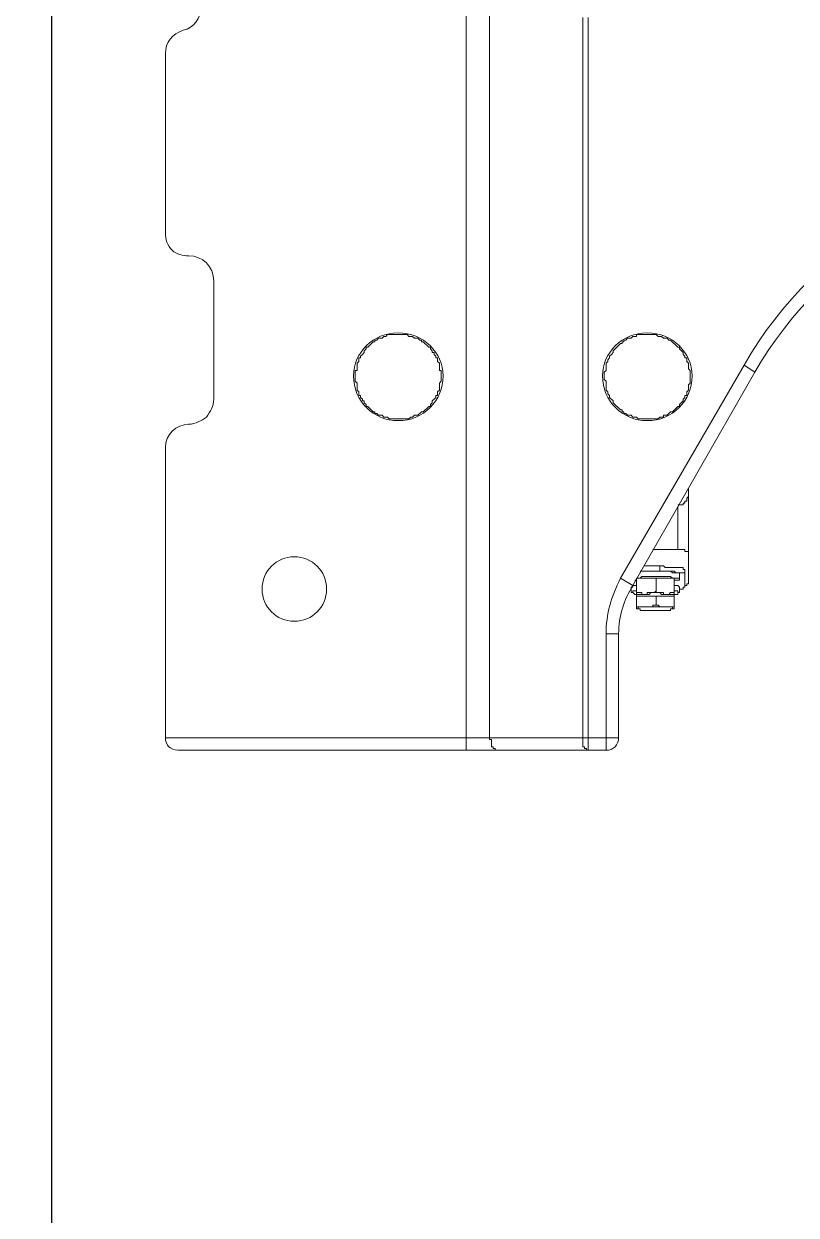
# Model space of a CAD drawing. Header units: millimetres. Extents: x 25083 to 52777, y 24772 to 45779.
# Drawn here: x 48862.1 to 49022.2, y 36091.2 to 36338.2 of the extents above; entities that cross this region are included whole.
import ezdxf

# ---------------------------------------------------------------- set-up
doc = ezdxf.new("R2010")
doc.units = ezdxf.units.MM
doc.layers.add('小车', color=7, linetype='Continuous')
doc.styles.get("Standard").update_dxf_attribs({"font": ''})
doc.styles.add('标准', font='', dxfattribs={"width": 0.667})
doc.styles.get('Standard').set_extended_font_data('SimSun')
doc.styles.get('标准').set_extended_font_data('FangSong_GB2312')
doc.dimstyles.new('15', dxfattribs={"dimtxt": 15, "dimasz": 10, "dimexe": 2, "dimexo": 1, "dimgap": 1, "dimtad": 1, "dimdsep": 46, "dimtxsty": 'Standard', "dimcen": 2.5, "dimadec": 0, "dimazin": 0, "dimtfac": 1, "dimtmove": 2, "dimatfit": 3, "dimfxl": 1, "dimtolj": 1, "dimarcsym": 0})
doc.dimstyles.new('标准', dxfattribs={"dimtxt": 35, "dimasz": 4, "dimexe": 2, "dimexo": 0, "dimtad": 1, "dimdec": 1, "dimzin": 9, "dimdsep": 46, "dimtxsty": '标准', "dimcen": 0, "dimdle": 6, "dimazin": 2, "dimtfac": 1, "dimtdec": 1, "dimtmove": 0, "dimatfit": 3, "dimfxl": 1, "dimtolj": 1, "dimtzin": 0, "dimarcsym": 0})

# ---------------------------------------------------------------- blocks, each defined once
blk = doc.blocks.new('zw$D2F4')
at = {"color": 7, "lineweight": 5}
for points in [[(63.87, 690.73), (63.87, 307.11)], [(68.7, 309.71), (68.7, 684.79)], [(88.01, 459), (88.01, 309.71)], [(89.13, 307.11), (89.13, 459)], [(1.49, 414.44), (1.49, 451.57)], [(11.51, 379.9), (11.51, 404.41)], [(49.76, 393.27), (47.53, 393.27), (47.16, 392.9), (46.79, 392.9), (46.42, 392.53), (45.68, 392.53), (45.31, 392.16), (44.93, 392.16), (44.93, 391.78), (44.56, 391.78), (43.45, 390.67), (43.08, 390.67), (43.08, 390.3), (42.71, 389.93), (42.71, 389.56), (42.33, 389.18), (41.96, 388.81), (41.96, 388.44), (41.59, 388.44), (41.59, 387.7), (41.22, 387.33), (41.22, 385.84), (40.85, 385.84), (40.85, 383.61), (41.22, 383.24), (41.22, 381.76), (41.59, 381.39), (41.59, 380.64), (41.96, 380.64), (41.96, 380.27), (42.33, 379.9), (42.33, 379.53), (42.71, 379.53), (42.71, 379.16), (43.08, 378.79), (43.08, 378.41), (43.45, 378.41), (44.56, 377.3), (44.93, 377.3), (44.93, 376.93), (45.31, 376.93), (45.68, 376.56), (46.42, 376.56), (46.79, 376.19), (47.53, 376.19), (47.91, 375.82), (49.76, 375.82)], [(49.76, 375.82), (51.99, 375.82), (52.36, 376.19), (52.73, 376.19), (53.1, 376.56), (53.85, 376.56), (54.59, 377.3), (54.96, 377.3), (56.08, 378.41), (56.45, 378.41), (56.45, 378.79), (56.82, 379.16), (56.82, 379.53), (57.19, 379.9), (57.56, 380.27), (57.56, 380.64), (57.93, 380.64), (57.93, 381.39), (58.3, 381.76), (58.3, 383.24), (58.67, 383.61), (58.67, 385.84), (58.3, 385.84), (58.3, 387.33), (57.93, 387.7), (57.93, 388.44), (57.56, 388.44), (57.56, 388.81), (57.19, 389.18), (57.19, 389.56), (56.82, 389.56), (56.82, 389.93), (56.45, 390.3), (56.45, 390.67), (56.08, 390.67), (54.96, 391.78), (54.59, 391.78), (54.59, 392.16), (54.22, 392.16), (53.85, 392.53), (53.1, 392.53), (52.73, 392.9), (51.99, 392.9), (51.62, 393.27), (49.76, 393.27)], [(101.38, 393.27), (99.15, 393.27), (99.15, 392.9), (98.41, 392.9), (98.04, 392.53), (97.3, 392.53), (96.92, 392.16), (96.55, 392.16), (96.55, 391.78), (96.18, 391.78), (96.18, 391.41), (95.81, 391.41), (94.33, 389.93), (94.33, 389.56), (93.95, 389.18), (93.58, 388.81), (93.58, 388.44), (93.21, 388.07), (93.21, 387.7), (92.84, 387.33), (92.84, 385.84), (92.47, 385.47), (92.47, 383.99), (92.84, 383.61), (92.84, 381.76), (93.21, 381.39), (93.21, 381.01), (93.58, 380.64), (93.58, 380.27), (94.33, 379.53), (94.33, 379.16), (95.81, 377.67), (96.18, 377.67), (96.18, 377.3), (96.55, 377.3), (96.55, 376.93), (96.92, 376.93), (97.3, 376.56), (98.04, 376.56), (98.41, 376.19), (99.15, 376.19), (99.52, 375.82), (101.38, 375.82)], [(101.38, 375.82), (103.61, 375.82), (103.98, 376.19), (104.72, 376.19), (104.72, 376.56), (105.47, 376.56), (106.21, 377.3), (106.58, 377.3), (107.69, 378.41), (108.07, 378.41), (108.07, 378.79), (108.81, 379.53), (108.81, 379.9), (109.18, 380.27), (109.18, 380.64), (109.55, 380.64), (109.55, 381.39), (109.92, 381.76), (109.92, 382.87), (110.29, 383.24), (110.29, 385.84), (109.92, 386.21), (109.92, 387.33), (109.55, 387.7), (109.55, 388.44), (109.18, 388.44), (109.18, 388.81), (108.81, 389.18), (108.81, 389.56), (108.07, 390.3), (108.07, 390.67), (107.69, 390.67), (106.21, 392.16), (105.84, 392.16), (105.47, 392.53), (104.72, 392.53), (104.35, 392.9), (103.61, 392.9), (103.24, 393.27), (101.38, 393.27)], [(95.81, 342.76), (121.43, 386.96)], [(98.41, 341.28), (123.66, 385.47)], [(121.43, 386.96), (123.66, 385.47)], [(1.49, 309.71), (1.49, 369.87)], [(109.92, 341.65), (109.92, 361.33)], [(109.55, 359.1), (109.55, 358.73), (109.18, 358.73), (109.18, 358.36), (108.81, 358.36), (108.81, 357.99), (108.44, 357.99), (108.07, 357.99)], [(107.69, 357.62), (107.69, 348.71)], [(102.5, 348.71), (107.69, 348.71)], [(107.69, 348.71), (109.18, 348.71), (109.18, 348.33), (109.55, 348.33), (109.92, 348.33), (109.92, 347.96)], [(103.24, 344.25), (99.9, 344.25)], [(103.24, 344.25), (106.21, 344.25), (106.58, 343.88), (108.07, 343.88)], [(103.98, 345.36), (103.98, 344.25)], [(103.98, 345.36), (104.72, 345.36), (105.09, 344.99), (108.81, 344.99), (108.81, 344.62), (109.18, 344.62)], [(109.18, 343.51), (109.18, 343.88), (107.32, 343.88), (106.95, 344.25), (106.21, 344.25), (105.84, 344.25), (103.98, 344.25)], [(108.07, 342.76), (108.07, 343.88)], [(109.18, 344.62), (109.18, 343.51)], [(109.18, 340.91), (109.18, 343.51)], [(98.41, 341.28), (95.81, 342.76)], [(99.15, 341.28), (98.41, 341.28), (98.41, 340.91), (98.04, 340.91)], [(98.04, 339.79), (98.04, 340.91)], [(103.24, 343.14), (100.27, 343.14), (99.9, 342.76), (99.15, 342.76)], [(103.24, 342.76), (99.15, 342.76)], [(99.15, 342.76), (99.15, 339.79)], [(100.27, 342.76), (99.15, 342.76)], [(101.01, 342.76), (100.27, 342.76)], [(103.24, 342.76), (101.38, 342.76)], [(103.24, 343.14), (106.21, 343.14), (106.58, 342.76), (108.07, 342.76)], [(106.95, 342.76), (103.24, 342.76)], [(103.24, 342.76), (103.24, 340.16)], [(103.24, 342.76), (105.09, 342.76)], [(105.09, 342.76), (105.84, 342.76)], [(105.84, 342.76), (106.95, 342.76)], [(106.95, 342.76), (106.95, 339.79)], [(108.07, 342.76), (108.07, 342.39), (106.95, 342.39)], [(106.95, 341.28), (107.69, 341.28), (108.07, 340.91)], [(108.07, 340.54), (108.81, 340.54), (108.81, 340.91), (109.18, 340.91)], [(108.07, 339.79), (108.07, 340.91)], [(109.18, 341.28), (109.55, 341.28), (109.55, 341.65), (109.92, 341.65)], [(99.15, 340.16), (98.41, 340.16), (98.41, 339.79), (98.04, 339.79)], [(98.04, 339.79), (98.41, 339.79), (98.78, 339.42), (99.15, 339.42)], [(99.15, 339.42), (99.15, 339.79)], [(99.15, 339.79), (100.27, 339.79), (100.27, 339.42), (101.01, 339.42)], [(99.15, 339.42), (99.15, 339.05)], [(99.15, 339.42), (99.15, 337.19)], [(101.01, 339.42), (99.15, 339.42)], [(99.15, 339.05), (101.01, 339.05)], [(101.01, 339.42), (101.38, 339.42), (101.38, 339.79), (102.87, 339.79), (103.24, 340.16)], [(105.09, 339.42), (104.35, 339.42), (103.98, 339.79), (102.12, 339.79), (101.75, 339.42), (101.01, 339.42)], [(101.01, 339.05), (103.24, 339.05)], [(103.24, 340.16), (103.24, 339.79), (104.72, 339.79), (104.72, 339.42), (105.09, 339.42)], [(103.24, 339.05), (103.24, 337.19)], [(105.09, 339.05), (103.24, 339.05)], [(105.09, 339.42), (105.84, 339.42), (106.21, 339.79), (106.95, 339.79)], [(105.09, 339.42), (106.95, 339.42)], [(106.95, 339.05), (105.09, 339.05)], [(106.95, 340.16), (107.69, 340.16), (107.69, 339.79), (108.07, 339.79)], [(106.95, 339.79), (106.95, 339.42)], [(108.07, 339.79), (107.69, 339.79), (107.69, 339.42), (106.95, 339.42)], [(106.95, 339.42), (106.95, 339.05)], [(106.95, 339.42), (106.95, 337.19)], [(99.15, 336.45), (99.15, 337.19)], [(99.15, 337.19), (99.15, 336.82), (101.01, 336.82)], [(101.01, 336.82), (99.52, 336.82), (99.52, 336.45), (99.15, 336.45)], [(99.15, 336.45), (99.9, 336.45), (99.9, 336.08), (101.01, 336.08)], [(101.01, 336.82), (102.5, 336.82), (102.5, 337.19), (103.24, 337.19)], [(105.09, 336.82), (101.01, 336.82)], [(101.01, 336.08), (103.24, 336.08)], [(103.24, 337.19), (103.61, 337.19), (103.98, 336.82), (105.09, 336.82)], [(105.09, 336.08), (103.24, 336.08)], [(105.09, 336.82), (106.95, 336.82), (106.95, 337.19)], [(105.09, 336.82), (106.58, 336.82), (106.58, 336.45), (106.95, 336.45)], [(106.95, 336.45), (106.21, 336.45), (106.21, 336.08), (105.09, 336.08)], [(106.95, 337.19), (106.95, 336.45)], [(92.84, 331.25), (95.44, 331.25)], [(92.84, 331.25), (92.84, 307.11)], [(95.44, 309.71), (95.44, 331.25)], [(95.44, 309.71), (1.49, 309.71)], [(70.19, 307.11), (69.82, 307.11), (69.82, 307.49), (69.44, 307.49), (69.44, 307.86), (69.07, 307.86), (69.07, 309.34), (68.7, 309.34), (68.7, 309.71)], [(88.01, 309.71), (88.01, 307.86), (88.38, 307.86), (88.38, 307.49), (88.75, 307.49), (88.75, 307.11), (89.13, 307.11)], [(92.84, 307.11), (4.08, 307.11)]]:
    blk.add_lwpolyline(points, dxfattribs=at)
for points in [[(5.2, 456.4), (7.43, 456.77), (8.91, 459), (8.91, 461.23)], [(5.2, 456.4), (2.97, 455.66), (1.49, 453.8), (1.49, 451.57)], [(196.08, 429.66), (165.25, 429.66), (136.66, 413.32), (121.43, 386.96)], [(196.08, 427.06), (166, 427.06), (138.52, 411.09), (123.66, 385.47)], [(1.49, 414.44), (1.49, 412.95), (1.86, 411.84), (2.97, 410.72)], [(2.97, 410.72), (3.71, 409.98), (5.2, 409.61), (6.31, 409.61)], [(11.51, 404.41), (11.51, 407.38), (9.28, 409.61), (6.31, 409.61)], [(10.03, 376.19), (10.77, 377.3), (11.51, 378.41), (11.51, 379.9)], [(6.31, 374.7), (7.8, 374.7), (8.91, 375.44), (10.03, 376.19)], [(6.31, 374.7), (3.71, 374.7), (1.49, 372.47), (1.49, 369.87)], [(109.55, 359.1), (109.55, 359.48), (109.92, 359.48), (109.92, 359.85)], [(107.69, 357.99), (108.07, 357.99), (108.07, 357.99), (108.07, 357.99)], [(99.9, 344.25), (101.38, 344.25), (102.87, 344.25), (103.98, 344.25)], [(100.64, 345.36), (101.75, 345.36), (102.87, 345.36), (103.98, 345.36)], [(95.81, 342.76), (93.95, 339.05), (92.84, 335.34), (92.84, 331.25)], [(98.41, 341.28), (96.55, 338.31), (95.44, 334.97), (95.44, 331.25)], [(98.78, 342.39), (98.78, 342.39), (99.15, 342.39), (99.15, 342.39)], [(100.27, 342.76), (100.27, 342.76), (100.27, 342.76), (100.27, 342.76)], [(101.38, 342.76), (101.01, 342.76), (101.01, 342.76), (101.01, 342.76)], [(105.09, 342.76), (105.09, 342.76), (105.09, 342.76), (105.09, 342.76)], [(105.84, 342.76), (105.84, 342.76), (105.84, 342.76), (105.84, 342.76)], [(98.04, 340.54), (98.04, 340.54), (98.04, 340.54), (98.04, 340.54)], [(1.49, 309.71), (1.49, 308.97), (1.86, 308.23), (2.23, 307.86)], [(92.84, 307.11), (94.33, 307.11), (95.44, 308.23), (95.44, 309.71)], [(2.23, 307.86), (2.6, 307.49), (3.34, 307.11), (4.08, 307.11)]]:
    blk.add_open_spline(points, degree=3, dxfattribs=at)
for points in [[(49.76, 393.64), (44.56, 393.64), (40.48, 389.56), (40.48, 384.73), (40.48, 379.53), (44.56, 375.44), (49.76, 375.44), (54.96, 375.44), (59.05, 379.53), (59.05, 384.73), (59.05, 389.56), (54.96, 393.64), (49.76, 393.64)], [(101.38, 393.64), (96.18, 393.64), (92.1, 389.56), (92.1, 384.73), (92.1, 379.53), (96.18, 375.44), (101.38, 375.44), (106.58, 375.44), (110.66, 379.53), (110.66, 384.73), (110.66, 389.56), (106.58, 393.64), (101.38, 393.64)], [(28.22, 347.22), (24.51, 347.22), (21.54, 344.25), (21.54, 340.54), (21.54, 336.82), (24.51, 333.85), (28.22, 333.85), (31.94, 333.85), (34.91, 336.82), (34.91, 340.54), (34.91, 344.25), (31.94, 347.22), (28.22, 347.22)]]:
    blk.add_open_spline(points, degree=3, knots=[0, 0, 0, 0, 1, 1, 1, 2, 2, 2, 3, 3, 3, 4, 4, 4, 4], dxfattribs=at)
blk = doc.blocks.new('*D468')
at = {"layer": 'DEFPOINTS', "color": 0}
for p in [(36394.73, 116814.5), (36374.45, 116811.67), (36378.59, 116781.93)]:
    blk.add_point(p, dxfattribs=at)
at = {"layer": '小车', "color": 0, "lineweight": -2}
for p, q in [((36394.73, 116814.5), (36388.79, 116857.13)), ((36374.45, 116811.67), (36396.71, 116814.77)), ((36398.31, 116788.72), (36395.28, 116810.54)), ((36378.59, 116781.93), (36400.85, 116785.03))]:
    blk.add_line(p, q, dxfattribs=at)
at = {"layer": '小车', "color": 0}
for points in [[(36395.94, 116810.63), (36394.62, 116810.44), (36394.73, 116814.5)], [(36398.98, 116788.81), (36397.65, 116788.62), (36398.87, 116784.75)]]:
    blk.add_solid(points, dxfattribs=at)
at = {"layer": '小车', "color": 0, "insert": (36409.43, 116840.3), "char_height": 35, "attachment_point": 5, "rotation": 277.9254, "style": '标准'}
blk.add_mtext('\\A1;30', dxfattribs=at)
blk = doc.blocks.new('*D472')
at = {"layer": 'DEFPOINTS', "color": 0}
for p in [(36501.16, 116657.07), (36500.2, 116654.2), (36536.62, 116645.22)]:
    blk.add_point(p, dxfattribs=at)
at = {"layer": '小车', "color": 0, "linetype": 'Continuous', "lineweight": -2}
for p, q in [((36539.79, 116654.71), (36542.96, 116664.19)), ((36502.11, 116656.75), (36538.52, 116644.59)), ((36501.15, 116653.88), (36537.56, 116641.72)), ((36535.67, 116642.36), (36536.62, 116645.22)), ((36532.5, 116632.87), (36529.33, 116623.39))]:
    blk.add_line(p, q, dxfattribs=at)
at = {"layer": '小车', "color": 0}
for points in [[(36538.21, 116655.24), (36541.37, 116654.18), (36536.62, 116645.22)], [(36530.92, 116633.4), (36534.08, 116632.34), (36535.67, 116642.36)]]:
    blk.add_solid(points, dxfattribs=at)
at = {"layer": '小车', "color": 0, "insert": (36529.63, 116624.28), "char_height": 15, "attachment_point": 5, "rotation": 71.5322}
blk.add_mtext('\\A1;3.02', dxfattribs=at)
blk = doc.blocks.new('A$C1A4175F5')
at = {"layer": '小车'}
dim = blk.add_aligned_dim(p1=(410.909, 592.677), p2=(406.768, 622.421), distance=-20.472, dimstyle='标准', dxfattribs=at)
dim.commit()
dim.dimension.update_dxf_attribs({"geometry": '*D468', "text_midpoint": (441.753, 651.042), "insert": (-35967.681, -116189.253)})
dim = blk.add_linear_dim(base=(568.944, 455.969), p1=(532.523, 464.947), p2=(533.48, 467.813), angle=71.53216, dimstyle='15', override={"dimfxl": 0.18}, dxfattribs=at)
dim.commit()
dim.dimension.update_dxf_attribs({"geometry": '*D472', "text_midpoint": (561.948, 435.023), "dimtype": 129, "insert": (-35967.681, -116189.253)})

msp = doc.modelspace()

# ---------------------------------------------------------------- linework, layer by layer
msp.add_lwpolyline([(48867.913, 35857.595), (48867.913, 37057.595), (49967.913, 37057.595), (49967.913, 35857.595)], close=True)

# ---------------------------------------------------------------- block references
msp.add_blockref('zw$D2F4', (48889.923, 35880.503))
at = {"layer": '小车', "ltscale": 10, "xscale": -1, "rotation": 270}
msp.add_blockref('A$C1A4175F5', (48914.945, 35776.933), dxfattribs=at)

doc.saveas('drawing.dxf')
